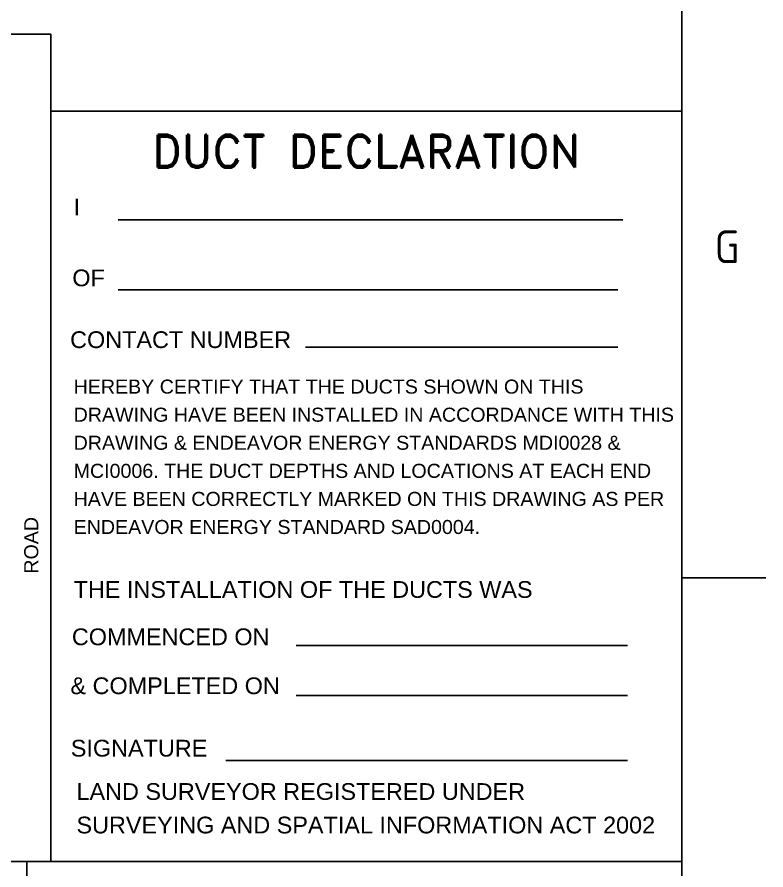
# Paper-space layout 'Retic2' of a CAD drawing. Header units: metres. Extents: x -30 to 845, y -5 to 581.
# Drawn here: x 764.8 to 844.8, y 44.3 to 135.5 of the extents above; entities that cross this region are included whole.
import ezdxf
from ezdxf.enums import TextEntityAlignment as Align

# ---------------------------------------------------------------- set-up
doc = ezdxf.new("R2010")
doc.units = ezdxf.units.M
doc.layers.get('0').update_dxf_attribs({"color": 6})
doc.layers.add('Notes', color=7, linetype='Continuous')
doc.layers.add('SupportsUG_SP_EXT', color=7, linetype='Continuous')
doc.styles.add('Elec', font='romand__.ttf')
doc.styles.add('iecISOCP', font='isocp.shx')
doc.styles.get("Standard").update_dxf_attribs({"font": 'arial.ttf'})

# ---------------------------------------------------------------- blocks, each defined once
blk = doc.blocks.new('A1_FRAME_TITLE')
at = {"layer": 'Notes', "color": 3, "linetype": 'Continuous'}
blk.add_line((844.882, 5.973), (844.882, 574.394), dxfattribs=at)
at = {"layer": 'Notes', "linetype": 'Continuous'}
blk.add_line((844.882, 77.933), (853.867, 77.933), dxfattribs=at)
at = {"layer": 'Notes', "color": 3}
blk.add_line((774.882, 5.973), (774.882, 47.618), dxfattribs=at)
at = {"layer": 'Notes', "color": 3, "linetype": 'Continuous', "flags": 128}
blk.add_lwpolyline([(123.797, 47.618), (844.882, 47.618)], dxfattribs=at)
blk.add_attdef('DRAFT_NUM', (9.354, 23.294), '', height=2.5, rotation=90)
at = {"layer": 'Notes', "color": 7, "style": 'iecISOCP'}
blk.add_text('G', height=3.5, dxfattribs=at).set_placement((848.386, 111.563))
for tag, p in [('CAP_NO', (513.188, 43.457)), ('IE_NUM', (513.05, 37.81)), ('REF_No_1', (335.241, 32.31)), ('REF_1', (362.523, 32.31)), ('HV_SWITCH', (513.463, 32.163)), ('GEN_WO', (441.708, 31.763)), ('REF_No_2', (335.241, 26.31)), ('REF_2', (362.523, 26.31)), ('OH_WO', (441.708, 25.812)), ('UBD_REF', (513.05, 25.828)), ('REF_No_3', (335.241, 20.31)), ('REF_3', (362.523, 20.31)), ('UG_WO', (441.708, 20.052)), ('GIS_MAP_No', (513.05, 20.043)), ('REF_No_4', (335.241, 14.31)), ('REF_4', (362.523, 14.31)), ('HV_OP_DIAG', (513.326, 14.199)), ('SUB_WO', (441.708, 13.812)), ('LGA', (512.945, 7.777))]:
    blk.add_attdef(tag, p, '', height=2.5, dxfattribs=at)
at = {"layer": 'Notes', "style": 'iecISOCP'}
for tag, p in [('T1', (684.374, 39.465)), ('T2', (684.374, 34.346)), ('T3', (684.374, 28.92)), ('T4', (684.374, 23.657)), ('T5', (684.374, 18.231)), ('T6', (684.374, 12.969))]:
    blk.add_attdef(tag, text='', height=3.5, dxfattribs=at).set_placement(p, align=Align.CENTER)
at = {"layer": 'Notes', "color": 7, "style": 'iecISOCP'}
for tag, p in [('scale', (567.756, 33.269)), ('DRAWN', (567.756, 24.931)), ('DATE', (567.756, 16.88)), ('DESIGN', (605.617, 9.155)), ('CHD', (567.756, 8.372))]:
    blk.add_attdef(tag, text='', height=2.5, dxfattribs=at).set_placement(p, align=Align.CENTER)
at = {"layer": 'Notes', "color": 4, "style": 'iecISOCP'}
blk.add_attdef('NUM', text='', height=7, dxfattribs=at).set_placement((812.882, 20.118), align=Align.MIDDLE_CENTER)
at = {"layer": 'Notes', "color": 1, "style": 'iecISOCP'}
blk.add_attdef('REV', text='', height=5, dxfattribs=at).set_placement((840.569, 17.095), align=Align.CENTER)
at = {"layer": 'Notes', "color": 7, "style": 'iecISOCP'}
for tag, p in [('NS', (811.227, 8.119)), ('SHTS', (825.927, 8.119))]:
    blk.add_attdef(tag, text='', height=2.5, dxfattribs=at).set_placement(p, align=Align.MIDDLE)
at = {"layer": 'Notes', "style": 'iecISOCP'}
blk.add_attdef('ExportID', (-11.467, 2.39), '', height=2.5, dxfattribs=at)
at = {"layer": 'Notes', "style": 'iecISOCP', "flags": 1}
for tag, p in [('ProjectType', (-6.374, -26.797)), ('ProjectNumber', (3.011, -26.818)), ('DrawingNumber', (14.965, -26.803)), ('ProjectDescription', (27.015, -26.825)), ('ExportDate', (39.735, -26.789)), ('ExportUserName', (48.606, -26.8)), ('DesignerCompanyName', (60.935, -26.793)), ('ExportAreaOfInterest', (76.551, -26.813)), ('GIS_SUCCESS', (91.448, -26.78)), ('CAD_SUCCESS', (101.24, -26.783)), ('DEPOTCODE', (111.557, -26.877)), ('ExportCategories', (119.534, -26.797)), ('Comments', (133.836, -26.883))]:
    blk.add_attdef(tag, p, '', height=1, dxfattribs=at)
blk = doc.blocks.new('*U92')
at = {"color": 7, "lineweight": -3}
for p, q in [((61.109, 68.59), (7.208, 68.59)), ((60.598, 61.103), (7.208, 61.103)), ((60.598, 54.977), (27.208, 54.977)), ((61.643, 23.099), (26.208, 23.099)), ((61.643, 17.754), (26.208, 17.754)), ((61.643, 10.777), (18.708, 10.777)), ((61.643, 10.777), (18.708, 10.777))]:
    blk.add_line(p, q, dxfattribs=at)
at = {"lineweight": -3}
blk.add_lwpolyline([(0, 0), (67.432, 0), (67.432, 80.18), (0, 80.18)], close=True, dxfattribs=at)
at = {"color": 7, "lineweight": -3, "style": 'Elec'}
blk.add_text('DUCT DECLARATION', height=3.5, dxfattribs=at).set_placement((33.716, 75.908), align=Align.MIDDLE_CENTER)
at = {"color": 7, "lineweight": -3}
for s, p in [('I ', (2.442, 70.85)), ('OF', (2.306, 63.266)), ('CONTACT NUMBER ', (2.07, 56.662)), ('THE INSTALLATION OF THE DUCTS WAS ', (2.446, 29.966)), ('COMMENCED ON', (2.257, 24.904)), ('& COMPLETED ON', (2.105, 19.673)), ('SIGNATURE', (2.144, 13.003)), ('SIGNATURE', (2.144, 13.003))]:
    blk.add_text(s, height=1.79, dxfattribs=at).set_placement(p, align=Align.TOP_LEFT)
at = {"color": 7, "lineweight": -3, "insert": (2.446, 51.5), "char_height": 1.5, "attachment_point": 1, "line_spacing_factor": 1.2}
blk.add_mtext('HEREBY CERTIFY THAT THE DUCTS SHOWN ON THIS \\PDRAWING HAVE BEEN INSTALLED IN ACCORDANCE WITH THIS \\PDRAWING & ENDEAVOR ENERGY STANDARDS MDI0028 & \\PMCI0006. THE DUCT DEPTHS AND LOCATIONS AT EACH END \\PHAVE BEEN CORRECTLY MARKED ON THIS DRAWING AS PER \\PENDEAVOR ENERGY STANDARD SAD0004.', dxfattribs=at)
at = {"color": 7, "lineweight": -3, "insert": (2.748, 8.37), "char_height": 1.79, "width": 62.46, "attachment_point": 1, "line_spacing_factor": 1.2}
blk.add_mtext('LAND SURVEYOR REGISTERED UNDER SURVEYING AND SPATIAL INFORMATION ACT 2002', dxfattribs=at)
at = {"color": 7, "lineweight": -3}
for tag, p in [('DUCTDECLARATION', (11, 69.18)), ('DUCTDECLARATIONOF', (11, 61.68)), ('CONTACTNO', (28.564, 55.599)), ('COMMENCEDON', (28.564, 23.57)), ('COMPLETEDON', (28.564, 18.103)), ('SIGNATURE', (28.564, 11.295))]:
    blk.add_attdef(tag, p, '', height=1.79, dxfattribs=at)

psp = doc.layouts.new('Retic2')

# ---------------------------------------------------------------- linework, layer by layer
at = {"color": 7}
psp.add_lwpolyline([(617.49334, 133.65029), (768.36795, 133.65029), (768.36795, 45.22846), (617.49334, 45.22846)], close=True, dxfattribs=at)

# ---------------------------------------------------------------- block references
at = {"layer": 'Notes'}
psp.add_blockref('*U92', (768.36795, 45.22846), dxfattribs=at)
at = {"layer": 'SupportsUG_SP_EXT'}
psp.add_blockref('A1_FRAME_TITLE', (-9.082, -2.39), dxfattribs=at)

# ---------------------------------------------------------------- texts
at = {"color": 7, "lineweight": -3, "insert": (765.52947, 75.99326), "char_height": 1.5, "attachment_point": 1, "rotation": 90}
psp.add_mtext('ROAD', dxfattribs=at)

doc.saveas('drawing.dxf')
